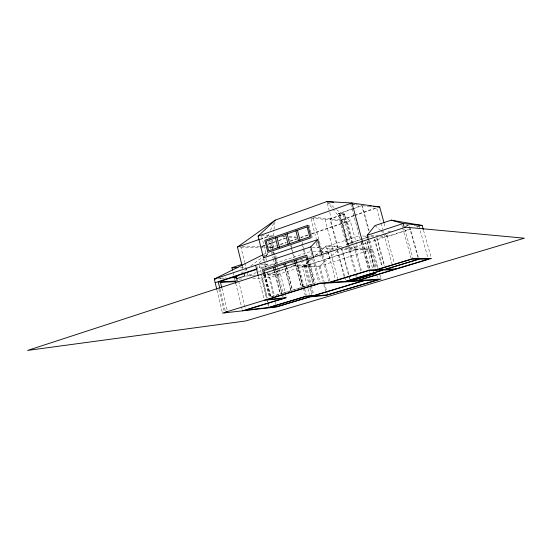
<?xml version="1.0" encoding="UTF-8"?>
<svg xmlns="http://www.w3.org/2000/svg" width="552" height="552" viewBox="0 0 552 552"><rect width="100%" height="100%" fill="white"/><g stroke="black" fill="none" stroke-linecap="round" stroke-linejoin="round"><path stroke-width="0.41" stroke-dasharray="2.76 2.07" d="M268.762 247.669L271.57 247.724L272.557 240.203M273.109 236.028L273.882 230.177M273.992 229.342L274.979 221.828M268.61 234.186L267.513 236.525L267.934 238.195M270.445 230.287L274.102 222.49M259.302 262.821L263.428 258.577M265.788 256.149L268.734 253.113M265.277 256.169L268.182 253.43M311.728 258.778L302.358 266.989L307.071 285.26M315.551 255.431L320.65 250.96M321.292 250.401L326.391 245.937L342.44 246.364M377.913 267.52L372.986 249.421L357.91 249.111L302.358 266.989L319.132 266.575L337.907 250.297M240.907 273.343L246.841 268.886M250.884 265.857L262.338 257.26M263.014 256.749L267.727 253.209M263.421 254.52L267.258 252.602M260.206 239.085L267.513 236.525L268.741 236.58L269.162 238.222M259.93 239.665L270.79 235.863M348.65 244.315L346.297 244.239L338.148 213.79L361.781 205.544L368.867 231.543M352.652 208.98L339.797 213.465L347.946 243.894L352.121 244.032M353.452 208.704L362.291 205.62L366.48 206.213M352.417 243.239L344.551 214.003L330.406 218.916L338.335 248.717M261.917 246.247L265.146 245.136M268.375 244.025L275.634 241.521M278.857 240.403L285.315 238.181M262.504 246.261L264.925 245.426M268.148 244.315L275.4 241.817M278.622 240.707L285.874 238.202M353.832 215.452L340.86 219.917L347.518 244.777M354.646 215.17L376.533 207.635L380.611 222.435M353.942 215.867L341.874 220.013L313.032 217.246M354.75 215.584L378.079 207.559M270.452 247.696L276.4 245.668M280.478 244.274L286.177 242.321M290.255 240.927L296.776 238.699M307.498 235.028L301.012 237.25L301.433 238.871M311.556 233.641L347.242 221.442L352.9 242.487M271.57 247.724L276.435 246.061M280.492 244.674L286.177 242.728M290.235 241.341L296.721 239.126M300.785 237.739L308.085 235.242M311.328 234.131L350.285 220.821L356.564 244.122M265.36 265.091L267.458 264.394L267.051 262.78M312.315 247.724L317.462 247.834L318.966 247.337M313.246 218.068L321.202 248.365L359.283 235.794M275.655 263.877L266.326 266.954L257.729 267.147M247.061 272.067L247.876 275.379L255.976 272.722M256.783 272.46L261.641 270.866M346.297 244.239L366.128 237.746M366.942 237.484L370.192 236.415L368.75 236.332M347.946 243.894L370.696 236.442L374.18 236.642M295.603 261.572L303.717 258.916M308.589 257.329L311.839 256.266M315.082 255.203L319.953 253.609M320.767 253.347L332.939 249.366M378.389 235.083L375.981 235.87L370.53 235.538M388.008 231.937L391.216 230.895M404.851 226.444L408.859 225.133M406.106 226.223L409.308 225.175L407.259 224.974M301.088 262.345L305.96 260.765M310.831 259.178L312.46 258.647M319.774 256.273L323.023 255.217M326.267 254.155L329.516 253.099M267.458 272.95L267.872 274.585L296.362 265.346L307.174 265.126L306.091 260.951M386.931 236.518L410.157 228.997M416.56 226.92L418.161 226.403M410.716 229.177L387.849 236.573L381.301 236.187M417.243 227.058L419.692 226.265M267.872 274.585L279.188 274.137L307.174 265.126M292.795 265.112L308.154 264.808L354.86 249.766L340.529 249.504M304.311 266.361L320.05 265.995L370.075 250.049L375.001 268.175M271.308 296.728L279.326 294.257M295.789 264.677L301.64 287.447L280.126 294.009L274.268 270.811M297.052 264.173L302.917 286.978L313.274 283.859L307.326 260.93M271.632 296.7L281.989 293.505L276.007 271.142M282.803 293.257L290.966 290.738L285.025 267.409M286.26 266.913L292.215 290.276L313.274 283.859M291.477 262.483L294.775 261.752M290.966 290.738L284.708 267.416M302.917 286.978L297.362 264.166M239.057 279.119L242.487 278.953M252.761 278.477L269.031 277.718L278.401 274.703L260.668 275.427M220.262 278.208L226.223 277.953M218.261 278.877L224.243 278.608M247.876 275.379L255.472 275.075M263.069 274.779L267.285 274.613L295.81 265.36L292.436 265.429M245.467 276.048L252.223 275.772M263.428 268.175L259.999 268.258L310.735 251.498L311.811 255.624M240.541 267.541L245.695 267.423M260.744 264.512L267.458 264.394M313.156 251.533L319.608 251.608M320.464 251.622L327.26 251.705M355.819 249.787L370.075 250.049M321.202 248.365L336.741 248.683M240.844 247.123L259.454 247.482M260.302 247.503L265.374 247.6M242.411 246.427L260.309 246.806M260.896 246.82L264.974 246.903M268.244 246.972L272.322 247.061L272.743 248.697M269.762 236.221L272.322 236.339M281.713 236.76L285.129 236.911M296.672 237.429L289.103 237.091L289.959 240.417M261.434 235.435L273.309 235.98M283.383 236.442L285.06 236.518M289.255 236.711L295.975 237.022M362.574 235.98L368.025 236.29M379.838 236.967L384.689 237.243L348.629 248.924L341.998 248.786L349.057 275.255M310.81 218.033L347.242 221.442M414.138 225.658L418.161 226.065M349.23 247.041L372.986 249.421M339.728 247.282L326.391 245.937L327.688 250.849M345.566 247.869L357.91 249.111L356.792 244.95M353.266 204.295L354.971 204.468M344.551 214.003L339.259 213.403L347.422 243.874M338.148 213.79L342.93 214.328L350.789 243.584M351.534 204.095L354.95 204.578M355.798 204.702L359.214 205.185M367.322 206.331L368.991 206.565M328.143 202.653L335.961 209.063M336.61 209.601L350.285 220.821M374.967 225.582L380.169 230.018M380.818 230.577L384.068 233.344M384.716 233.903L387.849 236.573L387.394 234.931M326.839 201.583L332.207 208.166M332.746 208.828L341.874 220.013L348.54 244.895M423.543 230.419L431.243 257.598M418.961 226.141L427.821 257.494M409.763 226.796L418.416 257.605M409.315 226.755L417.967 257.605M404.747 229.211L412.723 257.729M401.89 225.244L402.353 226.9M402.587 227.734L411.164 258.46M384.22 223.429L385.351 227.541M386.662 235.566L394.259 263.111M380.839 223.263L382.426 229.018M382.653 229.839L383.557 233.13M383.785 233.951L392.003 263.801M376.919 237.526L384.73 266.05M376.65 238.312L384.247 266.064M374.849 239.085L382.191 265.947M374.353 239.064L381.929 266.775M362.291 205.62L369.15 230.764M379.935 274.924L380.832 278.215M369.529 240.292L377.292 268.803M368.722 241.058L376.057 268.024M376.795 274.765L377.692 278.056M365.859 236.166L366.3 237.795M367.183 241.052L374.704 268.714M366.963 241.555L374.297 268.555M365.348 241.9L372.683 268.921M372.904 269.742L373.573 272.198M362.692 242.197L369.874 268.714M362.45 241.817L369.833 269.079M361.567 242.563L368.736 269.059M368.964 269.887L369.633 272.371M350.679 203.978L360.628 240.769M360.856 241.597L368.253 268.941M355.578 248.876L361.505 270.901M353.77 245.723L360.553 270.942M351.9 243.218L344.034 213.941L329.868 218.861L337.803 248.704M348.767 245.723L356.102 273.088M356.323 273.916L356.985 276.4M347.739 245.612L355.157 273.302M355.378 274.116L356.026 276.552M349.278 276.083L349.94 278.56M341.481 248.779L348.54 275.282M348.76 276.11L349.423 278.594M327.281 203.246L331.483 219.02M337.707 250.325L344.648 276.448M344.862 277.27L345.731 280.533M337.175 250.318L344.124 276.476M324.997 219.358L333.58 251.781M329.675 248.538L330.117 250.201M331 253.534L337.596 278.512M328.109 251.712L335.361 279.195M327.902 251.664L329.627 258.212M321.637 250.022L329.703 280.733M322.092 256.135L328.785 281.644M311.024 218.861L316.227 238.712M316.662 240.368L319.401 250.808M316.089 242.576L317.462 247.834M320.05 265.995L324.134 281.623M324.348 282.445L326.501 290.669M326.715 291.497L327.364 293.961M309.099 225.375L312.342 237.767M319.132 266.575L322.989 281.327M323.845 284.604L325.556 291.166M313.812 258.384L320.022 282.224M310.134 249.2L310.534 250.732M312.667 258.922L318.683 282.024M308.837 258.467L315.233 283.093M308.347 260.116L314.543 283.976M308.044 260.116L314.24 283.997M302.268 242.114L304.166 249.407M304.373 250.215L305.422 254.272M307.105 260.758L308.154 264.808M307.022 260.93L312.97 283.88M301.765 244.26L304.359 254.272M306.188 265.443L311.162 284.646M311.376 285.481L313.757 294.664M305.208 265.76L310.176 284.949M310.39 285.784L312.763 294.961M304.083 265.484L309.037 284.653M309.893 287.978L311.618 294.63M307.926 288.579L309.43 294.388M298.673 265.602L306.339 295.375M297.673 265.926L303.207 287.413M303.421 288.241L305.332 295.679M291.235 245.405L294.444 257.867M290.676 245.385L291.104 247.054M291.318 247.882L293.885 257.874M295.272 263.87L301.33 287.468M286.571 266.899L292.532 290.255M271.825 239.968L273.702 247.351M275.779 255.555L276.2 257.197M276.407 258.019L277.863 263.766M279.305 269.445L285.205 292.698M285.412 293.533L286.253 296.852M271.011 241.141L272.881 248.524M273.716 251.802L275.586 259.185M275.793 260.006L277.035 264.925M273.571 251.981L275.027 257.729M275.234 258.55L276.69 264.291M276.897 265.112L277.525 267.575M277.732 268.396L279.188 274.137M269.369 239.037L271.646 248.055M272.591 251.76L275.8 264.442M277.263 270.218L283.956 296.665M268.776 241.521L270.673 249.021M271.515 252.333L272.971 258.094M273.178 258.916L274.634 264.677M276.331 271.129L282.755 296.79M274.592 270.797L280.444 293.981M261.641 236.27L266.471 255.445M265.829 257.922L266.844 261.972M269.776 277.166L274.496 295.941M267.568 271.922L273.523 295.61M275.158 302.116L275.772 304.559M263.973 259.067L264.38 260.703M264.587 261.517L266.023 267.237M263.387 259.074L263.801 260.71M264.622 263.98L265.643 268.065M265.264 274.723L270.832 296.942M265.063 274.62L270.625 296.803M264.932 274.737L270.508 296.976M264.084 274.654L269.859 297.714M263.752 274.668L269.535 297.742M259.254 265.284L261.227 273.185M261.434 274.006L267.382 297.804M266.989 298.301L261.8 277.532L261.22 277.559L266.416 298.356M267.196 299.136L267.823 301.627M268.03 302.455L269.065 306.608M266.623 299.191L268.493 306.677M257.315 266.733L257.867 268.962M258.391 276.393L263.925 298.584M240.707 246.392L244.598 262.131M244.805 262.959L246.854 271.239M242.135 265.981L243.094 269.866M238.63 281.099L245.336 308.43M233.123 272.55L233.71 274.951M234.496 278.153L235.345 281.637M235.752 283.307L242.287 309.996M221.863 288.137L227.217 310.279M219.979 289.089L225.354 311.328M218.84 289.117L224.174 311.218M216.95 290.076L222.297 312.273"/><path stroke-width="0.83" d="M368.501 240.244L367.163 235.338L374.967 225.582L391.223 220.165L422.142 225.471L423.308 229.591M216.757 289.255L214.3 279.05L310.81 246.875L317.745 239.568L321.657 254.493M383.992 222.608L379.686 207.007L351.934 202.991L326.839 201.583L275.2 220.151L258.081 236.111L263.532 257.818L264.691 256.721M234.496 278.153L238.34 275.269M242.135 265.981L237.463 247.054L275.2 220.151M262.655 254.9L214.3 279.05L215.694 278.988M258.081 236.111L351.934 202.991L362.45 241.817M237.463 247.054L259.392 239.375M232.53 270.142L231.943 267.741L241.748 264.436M263.532 257.818L317.745 239.568M215.17 282.679L256.549 268.996M219.586 281.61L257.053 269.231M235.145 277.939L236.449 277.511L237.305 280.996L220.131 281.865M367.163 235.338L403.153 223.512L422.142 225.471M236.739 278.67L244.626 276.083L243.86 272.971M224.567 312.86L227.617 311.921L225.547 312.156M328.999 282.465L370.054 269.9L376.505 269.659L412.951 258.543L431.478 258.426L358.096 280.547M330.137 282.389L368.702 270.597L382.819 270.038L345.421 281.382L320.236 283.045L222.497 313.094L276.386 307.002L310.072 296.879L326.625 295.265L381.052 279.036L350.596 281.044L375.629 273.468L371.22 273.682L383.302 270.018L393.597 269.611M375.146 270.342L411.399 259.295L428.283 259.143L357.116 280.616M242.487 310.831L285.267 297.797M418.423 259.233L385.144 269.328L377.513 269.618M418.864 259.226L385.627 269.314L395.867 268.927M264.332 300.233L283.176 298.432M269.742 298.57L271.032 298.446M314.454 284.818L315.661 284.735M219.848 282.438L235.345 281.637L235.752 283.307M230.488 277.766L236.449 277.511M231.943 267.741L237.96 267.603M326.839 201.583L333.656 202.28M369.461 205.958L371.165 206.131M373.718 206.393L379.686 207.007M391.223 220.165L403.153 223.512L404.292 227.583M310.81 246.875L313.598 257.563M307.83 259.295L306.76 255.176L262.517 269.728L263.545 273.847M306.808 260.109L305.96 256.832L263.904 270.618L264.725 273.916M297.438 230.281L299.998 240.154M295.906 230.812L298.459 240.679M296.003 260.095L296.845 263.352M294.43 260.613L295.272 263.87M287.116 233.869L289.634 243.68M285.605 234.393L288.123 244.198M285.405 263.573L286.046 266.078M283.859 264.077L284.494 266.582M276.931 237.401L279.415 247.158M275.448 237.919L277.925 247.669M274.958 266.995L275.8 270.314M273.433 267.499L274.061 269.983M255.617 265.277L258.184 275.572M221.662 287.316L220.276 281.575L218.192 281.679L219.786 288.268M307.919 225.285L264.801 240.306L267.858 252.409L311.162 237.712L307.919 225.285M307.133 226.913L266.154 241.148L268.603 250.836L309.727 236.849L307.133 226.913M405.713 227.189L27.6 350.416L245.757 320.947L524.4 238.188L405.713 227.189M319.118 283.673L267.796 299.446L286.467 297.68L245.743 310.086L268.7 307.505L306.008 296.258L313.971 295.499L363.181 280.713L319.118 283.673M370.082 274.027L345.945 281.347L350.085 281.078L374.014 273.833L370.082 274.027M305.546 296.507L269.272 307.443L277.166 306.56L312.977 295.796L305.546 296.507M364.127 280.651L312.046 296.293L327.577 294.789L378.141 279.705L364.127 280.651"/></g></svg>
